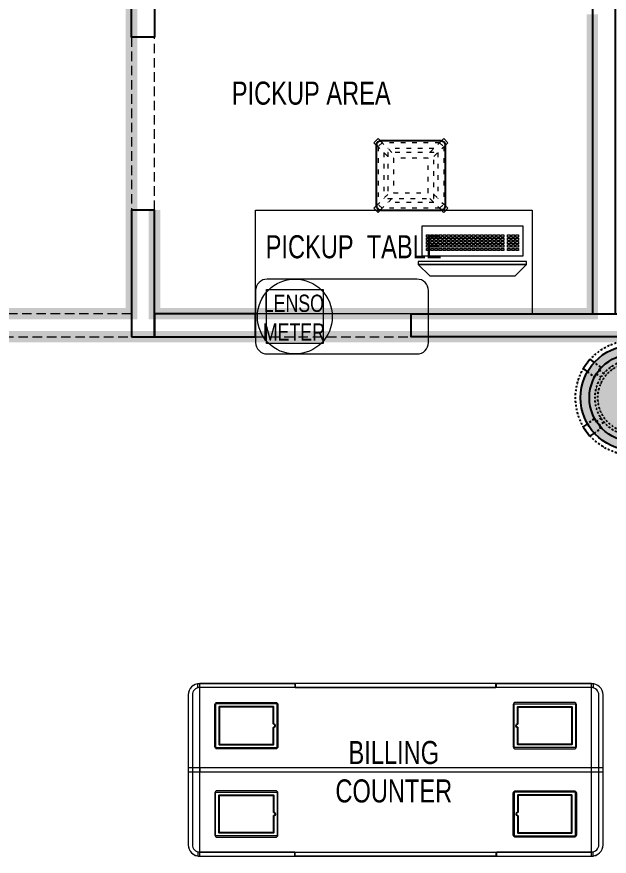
# Model space of a CAD drawing. Header units: feet. Extents: x 2962375 to 2970774, y -5767548 to -5746399.
# Drawn here: x 2964945 to 2967516, y -5757819 to -5754175 of the extents above; entities that cross this region are included whole.
import ezdxf

# ---------------------------------------------------------------- set-up
doc = ezdxf.new("R2010")
doc.units = ezdxf.units.FT
doc.header["$LTSCALE"] = 33
doc.header["$MEASUREMENT"] = 0
for name, pattern in [('a_p6_plan_L18$0$HIDDEN', [0.375, 0.25, -0.125]), ('ACAD_ISO03W100', [30, 12, -18]), ('DASHDOT2', [0.5, 0.25, -0.125, 0, -0.125]), ('HIDDENX2', [0.75, 0.5, -0.25])]:
    doc.linetypes.add(name, pattern=pattern)
for name, color, linetype, lineweight in [('HATCH', 9, 'Continuous', 9), ('LENS-CURTAIN', 5, 'a_p6_plan_L18$0$HIDDEN', 9), ('LENS-PARTITION', 21, 'Continuous', 25), ('LENS-TEXT', 31, 'Continuous', 5), ('LK-EQPMT', 3, 'Continuous', 18), ('LK-FF&E FLOOR', 1, 'Continuous', 9), ('LK-FF&E WALL', 1, 'Continuous', 9), ('LK-FLUTTED FINISH', 20, 'Continuous', 30), ('LK-IT', 3, 'Continuous', 18), ('LK-TILES FINISH', 251, 'Continuous', 5), ('LN-ELEVATION-1', 81, 'Continuous', 25), ('LN-ELEVATION-2', 103, 'Continuous', 20), ('LN-ELEVATION-3', 125, 'Continuous', 18), ('LN-ELEVATION-5', 167, 'Continuous', 5)]:
    doc.layers.add(name, color=color, linetype=linetype, lineweight=lineweight)
doc.styles.add('LK TXT', font='GILC____.TTF', dxfattribs={"height": 100})

# ---------------------------------------------------------------- blocks, each defined once
blk = doc.blocks.new('CLENS 600 TYPE 6')
at = {"layer": 'LN-ELEVATION-1', "ltscale": 0.5}
blk.add_lwpolyline([(130, -225), (-130, -225, -0.414214), (-150, -205), (-150, 55, -0.414214), (-130, 75), (130, 75, -0.414214), (150, 55), (150, -205, -0.414214)], format="xyb", close=True, dxfattribs=at)
at = {"layer": 'LN-ELEVATION-3', "linetype": 'ACAD_ISO03W100', "ltscale": 0.05}
for p, q in [((-100, 7.3), (-142.4, 49.7)), ((-142.4, -199.7), (-142.4, 49.7)), ((-82.3, 25), (-124.7, 67.4)), ((124.7, 67.4), (-124.7, 67.4)), ((99.7, 42.4), (-99.7, 42.4)), ((82.3, 25), (124.7, 67.4)), ((100, 7.3), (142.4, 49.7)), ((142.4, -199.7), (142.4, 49.7)), ((-117.4, -174.7), (-117.4, 24.7)), ((117.4, -174.7), (117.4, 24.7)), ((-100, -157.3), (-142.4, -199.7)), ((-82.3, -175), (-124.7, -217.4)), ((82.3, -175), (124.7, -217.4)), ((100, -157.3), (142.4, -199.7)), ((124.7, -217.4), (-124.7, -217.4)), ((99.7, -192.4), (-99.7, -192.4))]:
    blk.add_line(p, q, dxfattribs=at)
for points in [[(-132.2, 74.9), (-124.7, 67.4), (-142.4, 49.7), (-149.9, 57.2)], [(132.2, 74.9), (124.7, 67.4), (142.4, 49.7), (149.9, 57.2)], [(-132.2, -224.9), (-124.7, -217.4), (-142.4, -199.7), (-149.9, -207.2)], [(132.2, -224.9), (124.7, -217.4), (142.4, -199.7), (149.9, -207.2)]]:
    blk.add_lwpolyline(points, dxfattribs=at)
for points in [[(100, -175), (-100, -175), (-100, 25), (100, 25)], [(75, -150), (-75, -150), (-75, 0), (75, 0)]]:
    blk.add_lwpolyline(points, close=True, dxfattribs=at)
at = {"layer": 'LN-ELEVATION-5', "ltscale": 0.5}
for points in [[(-149.9, 57.2), (-160.1, 67.4), (-142.4, 85.1), (-132.2, 74.9)], [(149.9, 57.2), (160.1, 67.4), (142.4, 85.1), (132.2, 74.9)], [(-149.9, -207.2), (-160.1, -217.4), (-142.4, -235.1), (-132.2, -224.9)], [(149.9, -207.2), (160.1, -217.4), (142.4, -235.1), (132.2, -224.9)]]:
    blk.add_lwpolyline(points, dxfattribs=at)
blk = doc.blocks.new('*U24')
at = {"layer": 'LK-EQPMT', "ltscale": 12}
blk.add_lwpolyline([(6, 4.9), (-6, 4.9), (-6, -4.9), (6, -4.9)], close=True, dxfattribs=at)
blk = doc.blocks.new('*U25')
at = {"color": 0, "linetype": 'ByBlock', "lineweight": -2}
for p in [(0, 0), (18, 0), (35.9, 0), (53.9, 0), (71.8, 0), (89.8, 0), (107.8, 0), (125.7, 0), (143.7, 0), (161.6, 0), (179.6, 0), (197.6, 0), (215.5, 0), (233.5, 0), (251.4, 0), (269.4, 0), (287.4, 0), (305.3, 0), (323.3, 0), (0, -14.7), (0, -29.5), (18, -14.7), (18, -29.5), (35.9, -14.7), (35.9, -29.5), (53.9, -14.7), (53.9, -29.5), (71.8, -14.7), (71.8, -29.5), (89.8, -14.7), (89.8, -29.5), (107.8, -14.7), (107.8, -29.5), (125.7, -14.7), (125.7, -29.5), (143.7, -14.7), (143.7, -29.5), (161.6, -14.7), (161.6, -29.5), (179.6, -14.7), (179.6, -29.5), (197.6, -14.7), (197.6, -29.5), (215.5, -14.7), (215.5, -29.5), (233.5, -14.7), (233.5, -29.5), (251.4, -14.7), (251.4, -29.5), (269.4, -14.7), (269.4, -29.5), (287.4, -14.7), (287.4, -29.5), (305.3, -14.7), (305.3, -29.5), (323.3, -14.7), (323.3, -29.5), (0, -44.2), (0, -59), (18, -44.2), (18, -59), (35.9, -44.2), (35.9, -59), (53.9, -44.2), (53.9, -59), (71.8, -44.2), (71.8, -59), (89.8, -44.2), (89.8, -59), (107.8, -44.2), (107.8, -59), (125.7, -44.2), (125.7, -59), (143.7, -44.2), (143.7, -59), (161.6, -44.2), (161.6, -59), (179.6, -44.2), (179.6, -59), (197.6, -44.2), (197.6, -59), (215.5, -44.2), (215.5, -59), (233.5, -44.2), (233.5, -59), (251.4, -44.2), (251.4, -59), (269.4, -44.2), (269.4, -59), (287.4, -44.2), (287.4, -59), (305.3, -44.2), (305.3, -59), (323.3, -44.2), (323.3, -59)]:
    blk.add_blockref('*U24', p, dxfattribs=at)
blk = doc.blocks.new('*U22')
at = {"layer": 'LK-EQPMT', "ltscale": 12}
blk.add_lwpolyline([(6, 4.9), (-6, 4.9), (-6, -4.9), (6, -4.9)], close=True, dxfattribs=at)
blk = doc.blocks.new('*U23')
at = {"color": 0, "linetype": 'ByBlock', "lineweight": -2}
for p in [(0, 0), (18, 0), (35.9, 0), (0, -14.7), (0, -29.5), (18, -14.7), (18, -29.5), (35.9, -14.7), (35.9, -29.5), (0, -44.2), (0, -59), (18, -44.2), (18, -59), (35.9, -44.2), (35.9, -59)]:
    blk.add_blockref('*U22', p, dxfattribs=at)
blk = doc.blocks.new('*U17')
at = {"ltscale": 12}
blk.add_lwpolyline([(8, 0), (8, 129.1), (448, 129.1), (448, 0)], close=True, dxfattribs=at)
for name, p in [('*U25', (35.2, 101.6)), ('*U23', (386.6, 101.6))]:
    blk.add_blockref(name, p)
blk = doc.blocks.new('Pickup table PC')
at = {"layer": 'LN-ELEVATION-2', "ltscale": 0.5}
for points in [[(470, 50), (0, 50), (0, 62), (470, 62)], [(420, 0), (50, 0), (0, 50), (470, 50)]]:
    blk.add_lwpolyline(points, close=True, dxfattribs=at)
blk = doc.blocks.new('I-PAD Frame')
at = {"color": 3, "linetype": 'Continuous'}
blk.add_lwpolyline([(357868.7, -232321.1), (358122.7, -232321.1, 0.414214), (358132.7, -232311.1), (358132.7, -232129.1, 0.414214), (358122.7, -232119.1), (357868.7, -232119.1, 0.414214), (357858.7, -232129.1), (357858.7, -232311.1, 0.414214)], format="xyb", close=True, dxfattribs=at)
at = {"color": 3, "linetype": 'Continuous', "lineweight": 25}
blk.add_lwpolyline([(358113.2, -232229.7), (358113.2, -232302.1), (357878.2, -232302.1), (357878.2, -232138.1), (358113.2, -232138.1), (358113.2, -232210.6, 0.327538), (358114.6, -232212.5, -0.733799), (358114.6, -232227.8, 0.327538)], format="xyb", close=True, dxfattribs=at)
blk = doc.blocks.new('Billing Counter 1800')
at = {"color": 5, "linetype": 'HIDDENX2', "ltscale": 0.025}
for p, q in [((-850, -375), (-850, 375)), ((850, -375), (850, 375))]:
    blk.add_line(p, q, dxfattribs=at)
at = {"color": 0, "linetype": 'Continuous'}
for p, q in [((850, 375), (-850, 375)), ((900, -325), (900, 325)), ((-850, -375), (850, -375))]:
    blk.add_line(p, q, dxfattribs=at)
at = {"color": 2, "linetype": 'Continuous'}
blk.add_line((849, -375), (850, -375), dxfattribs=at)
at = {"color": 2, "linetype": 'HIDDENX2', "ltscale": 0.025}
for points in [[(-858, 375), (-437.4, 375), (-437.4, 358), (-858, 358)], [(435.3, 375), (-435.3, 375), (-435.3, 358), (435.3, 358)], [(437.3, 375), (857.9, 375), (857.9, 358), (437.3, 358)], [(-858, -375), (-437.4, -375), (-437.4, -358), (-858, -358)], [(435.3, -375), (-435.3, -375), (-435.3, -358), (435.3, -358)], [(437.3, -375), (857.9, -375), (857.9, -358), (437.3, -358)]]:
    blk.add_lwpolyline(points, close=True, dxfattribs=at)
at = {"color": 5, "linetype": 'Continuous'}
for points in [[(-780.9, 97.3), (-513.9, 97.3), (-513.9, 286.2), (-780.9, 286.2)], [(780.9, 97.3), (513.9, 97.3), (513.9, 286.2), (780.9, 286.2)], [(-780.9, -97.3), (-513.9, -97.3), (-513.9, -286.2), (-780.9, -286.2)], [(780.9, -97.3), (513.9, -97.3), (513.9, -286.2), (780.9, -286.2)]]:
    blk.add_lwpolyline(points, close=True, dxfattribs=at)
at = {"color": 5, "linetype": 'HIDDENX2', "ltscale": 0.025}
blk.add_lwpolyline([(850, 8.5), (-850, 8.5), (-850, -8.5), (850, -8.5)], close=True, dxfattribs=at)
at = {"color": 0, "linetype": 'Continuous'}
for centre, start, end in [((-850, 325), 90, 180), ((850, 325), 0, 90), ((850, -325), 270, 0)]:
    blk.add_arc(centre, 50, start, end, dxfattribs=at)
at = {"layer": 'LN-ELEVATION-2'}
blk.add_line((-900, 325), (-900, -325), dxfattribs=at)
for points in [[(850, 375), (-850, 375, 0.414214), (-900, 325), (-900, -325, 0.414214), (-850, -375), (850, -375, 0.414214), (900, -325), (900, 325, 0.414214)], [(850, 357), (-850, 357, 0.414214), (-882, 325), (-882, -325, 0.414214), (-850, -357), (850, -357, 0.414214), (882, -325), (882, 325, 0.414214)]]:
    blk.add_lwpolyline(points, format="xyb", close=True, dxfattribs=at)
blk.add_lwpolyline([(-900, -8.5), (900, -8.5), (900, 8.5), (-900, 8.5)], close=True, dxfattribs=at)
blk.add_arc((-850, -325), 50, 180, 270, dxfattribs=at)
at = {"color": 2, "linetype": 'Continuous', "xscale": -1, "rotation": 180}
blk.add_blockref('I-PAD Frame', (-358643.2, -232028.4), dxfattribs=at)
at = {"color": 2, "linetype": 'Continuous', "rotation": 180}
blk.add_blockref('I-PAD Frame', (358643.2, -232028.4), dxfattribs=at)
at = {"color": 2, "linetype": 'Continuous'}
blk.add_blockref('I-PAD Frame', (-358643.2, 232028.4), dxfattribs=at)
at = {"color": 2, "linetype": 'Continuous', "xscale": -1}
blk.add_blockref('I-PAD Frame', (358643.2, 232028.4), dxfattribs=at)
at = {"layer": 'LENS-TEXT', "color": 0, "linetype": 'Continuous', "ltscale": 3, "insert": (-7.9, -8.9), "char_height": 100, "attachment_point": 5, "style": 'LK TXT'}
blk.add_mtext_dynamic_manual_height_columns('BILLING COUNTER', width=353.056, gutter_width=0.5, heights=[0], dxfattribs=at)
blk = doc.blocks.new('DR STOOL')
at = {"layer": 'HATCH'}
h = blk.add_hatch(dxfattribs=at)
h.set_pattern_fill('ANSI36', color=250, angle=-90)
h.set_pattern_definition([(315, (-227.81, 917.3997), (6.173926, -1.683798), [7.9375, -1.5875, 0, -1.5875])])
edge = h.paths.add_edge_path()
edge.add_line((-190, 0), (-218.7, 0))
edge.add_arc((-218.7, 9.1), 9.12, 177.612, 270, ccw=False)
edge.add_arc((0, 0), 228, 2.388, 177.612, ccw=False)
edge.add_arc((218.7, 9.1), 9.12, -90, 2.388, ccw=False)
edge.add_line((218.7, 0), (190, 0))
edge.add_arc((0, 0), 190, 0, 180)
at = {"layer": 'LN-ELEVATION-1', "color": 1, "ltscale": 100}
for p, q in [((-165.3, 189), (-165.9, 185.1)), ((-165.9, 185.1), (-153.8, 168.3)), ((-128.6, 215.5), (-165.3, 189)), ((-124.7, 214.9), (-128.6, 215.5)), ((-112.7, 198.2), (-124.7, 214.9)), ((124.8, 215), (112.5, 198.3)), ((128.7, 215.6), (124.8, 215)), ((128.7, 215.6), (124.8, 215)), ((165.2, 188.9), (128.7, 215.6)), ((165.2, 188.9), (128.7, 215.6)), ((153.7, 168.4), (165.8, 185)), ((165.8, 185), (165.2, 188.9)), ((165.8, 185), (165.2, 188.9)), ((-191.3, -35.5), (-243, -52.2)), ((-187.9, -37.2), (-191.3, -35.5)), ((191.4, -35.3), (188.1, -37)), ((243, -52.2), (191.4, -35.3)), ((-243, -52.2), (-244.7, -55.8)), ((-244.7, -55.8), (-230.8, -98.7)), ((-184.1, -48.8), (-187.9, -37.2)), ((-173.9, -80.4), (-177.8, -68.2)), ((177.7, -68.6), (173.9, -80.2)), ((188.1, -37), (184.1, -49.2)), ((230.7, -98.7), (244.8, -55.8)), ((244.8, -55.8), (243, -52.2)), ((-230.8, -98.7), (-227.2, -100.6)), ((-227.2, -100.6), (-175.6, -83.8)), ((-175.6, -83.8), (-173.9, -80.4)), ((173.9, -80.2), (175.6, -83.6)), ((175.6, -83.6), (227.2, -100.5)), ((227.2, -100.5), (230.7, -98.7)), ((-22.7, -190.2), (-25.4, -192.9)), ((-25.4, -192.9), (-25.4, -247.2)), ((-10.5, -190.2), (-22.7, -190.2)), ((22.8, -190.2), (9.9, -190.2)), ((25.4, -192.9), (22.8, -190.2)), ((25.4, -247.2), (25.4, -192.9)), ((-25.4, -247.2), (-22.6, -250)), ((-22.6, -250), (22.6, -250)), ((22.6, -250), (25.4, -247.2))]:
    blk.add_line(p, q, dxfattribs=at)
at = {"layer": 'LN-ELEVATION-1', "linetype": 'DASHDOT2'}
for p, q in [((-92.9, 170.8), (-112.7, 198.2)), ((112.5, 198.3), (92.7, 171.1)), ((-153.8, 168.3), (-134.1, 141)), ((-130.4, 140.4), (-120, 148)), ((-120, 148), (-105.4, 127)), ((-103.5, 159.9), (-93.5, 167.1)), ((-88.2, 139.5), (-103.5, 159.9)), ((-93.5, 167.1), (-92.9, 170.8)), ((103.7, 159.8), (88.2, 139.4)), ((92.7, 171.1), (93.3, 167.4)), ((93.3, 167.4), (103.7, 159.8)), ((105.4, 126.9), (120.1, 147.8)), ((120.1, 147.8), (130, 140.6)), ((133.7, 141.2), (153.7, 168.4)), ((-134.1, 141), (-130.4, 140.4)), ((130, 140.6), (133.7, 141.2)), ((-160, -40.5), (-184.1, -48.8)), ((-177.8, -68.2), (-153.4, -60.7)), ((153.3, -61), (177.7, -68.6)), ((184.1, -49.2), (159.9, -40.8)), ((-10.9, -164.6), (-10.5, -190.2)), ((9.9, -190.2), (10.4, -164.7))]:
    blk.add_line(p, q, dxfattribs=at)
at = {"layer": 'LN-ELEVATION-1', "color": 1, "ltscale": 100}
blk.add_lwpolyline([(-190, 0), (-218.7, 0, -0.426474), (-227.8, 9.5, -0.959166), (227.8, 9.5, -0.426474), (218.7, 0), (190, 0)], format="xyb", dxfattribs=at)
at = {"layer": 'LN-ELEVATION-1', "linetype": 'DASHDOT2'}
for radius in [250, 165, 153]:
    blk.add_circle((0, 0), radius, dxfattribs=at)
at = {"layer": 'LN-ELEVATION-1', "color": 1, "ltscale": 100}
blk.add_circle((0, 0), 190, dxfattribs=at)

msp = doc.modelspace()

# ---------------------------------------------------------------- linework, layer by layer
at = {"layer": 'LENS-CURTAIN', "ltscale": 5}
for points in [[(2965442.6, -5754263.5), (2965442.6, -5755013.5), (2965542.6, -5755013.5), (2965542.6, -5754263.5)], [(2964642.6, -5755563.5), (2965442.6, -5755563.5), (2965442.6, -5755463.5), (2964642.6, -5755463.5)], [(2965981.7, -5755563.5), (2966731.7, -5755563.5), (2966731.7, -5755463.5), (2965981.7, -5755463.5)]]:
    msp.add_lwpolyline(points, close=True, dxfattribs=at)
at = {"layer": 'LENS-PARTITION'}
for points in [[(2965442.6, -5752213.5), (2965542.6, -5752213.5), (2965542.6, -5754263.5), (2965442.6, -5754263.5)], [(2967442.6, -5755463.5), (2967542.6, -5755463.5), (2967542.6, -5753713.5), (2967442.6, -5753713.5)], [(2965442.6, -5755563.5), (2965542.6, -5755563.5), (2965542.6, -5755013.5), (2965442.6, -5755013.5)], [(2965542.6, -5755563.5), (2965981.7, -5755563.5), (2965981.7, -5755463.5), (2965542.6, -5755463.5)], [(2969040.6, -5755563.5), (2966657, -5755563.5), (2966657, -5755463.5), (2969040.6, -5755463.5)]]:
    msp.add_lwpolyline(points, close=True, dxfattribs=at)
at = {"layer": 'LK-EQPMT'}
msp.add_lwpolyline([(2966028.8, -5755593.5), (2966028.8, -5755358.5), (2966274.8, -5755358.5), (2966274.8, -5755593.5)], close=True, dxfattribs=at)
at = {"layer": 'LK-FF&E WALL'}
msp.add_lwpolyline([(2967181.7, -5755463.5), (2965981.7, -5755463.5), (2965981.7, -5755013.5), (2967181.7, -5755013.5)], close=True, dxfattribs=at)
msp.add_lwpolyline([(2966731.7, -5755588.5), (2966731.7, -5755363.5, 0.414214), (2966681.7, -5755313.5), (2966031.7, -5755313.5, 0.414214), (2965981.7, -5755363.5), (2965981.7, -5755588.5, 0.414214), (2966031.7, -5755638.5), (2966681.7, -5755638.5, 0.414214)], format="xyb", close=True, dxfattribs=at)
msp.add_circle((2966151.8, -5755476), 162.5, dxfattribs=at)
at = {"layer": 'LK-FLUTTED FINISH', "linetype": 'ACAD_ISO03W100', "ltscale": 0.05, "const_width": 50}
msp.add_lwpolyline([(2969890.6, -5755563.5), (2962842.6, -5755563.5)], dxfattribs=at)
at = {"layer": 'LK-TILES FINISH', "color": 212, "linetype": 'ACAD_ISO03W100', "ltscale": 0.05, "const_width": 50}
for points in [[(2965242.6, -5752213.5), (2965442.6, -5752213.5), (2965442.6, -5755463.5), (2964642.6, -5755463.5), (2964642.6, -5752963.5), (2964442.6, -5752963.5), (2964442.6, -5752213.5)], [(2967442.6, -5754163.5), (2967442.6, -5755463.5), (2965542.6, -5755463.5), (2965542.6, -5755013.5)]]:
    msp.add_lwpolyline(points, dxfattribs=at)

# ---------------------------------------------------------------- block references
at = {"layer": 'LK-FF&E FLOOR', "rotation": 90}
msp.add_blockref('DR STOOL', (2967619.7, -5755828.5), dxfattribs=at)
at = {"layer": 'LK-FF&E FLOOR'}
msp.add_blockref('Billing Counter 1800', (2966589, -5757444), dxfattribs=at)
at = {"layer": 'LK-FF&E WALL', "xscale": -1, "rotation": 180}
msp.add_blockref('CLENS 600 TYPE 6', (2966655.2, -5754938.5), dxfattribs=at)
at = {"layer": 'LK-IT', "ltscale": 0.5, "xscale": -1, "rotation": 180}
msp.add_blockref('*U17', (2966694.1, -5755083.2), dxfattribs=at)
at = {"layer": 'LK-IT', "xscale": -1}
msp.add_blockref('Pickup table PC', (2967157.2, -5755299.4), dxfattribs=at)

# ---------------------------------------------------------------- texts
at = {"layer": 'LENS-TEXT', "color": 0, "linetype": 'Continuous', "ltscale": 3, "attachment_point": 5, "style": 'LK TXT'}
for s, width, gutter_width, insert, char_height in [(' PICKUP AREA', 1086.788, 1, (2966208.6, -5754506.8), 100), ('PICKUP  TABLE  ', 783.964, 1, (2966406.8, -5755173.7), 100), ('LENSO\\PMETER', 353.056, 0.5, (2966147.5, -5755480.9), 75)]:
    msp.add_mtext_dynamic_manual_height_columns(s, width=width, gutter_width=gutter_width, heights=[0], dxfattribs=dict(at, insert=insert, char_height=char_height))

doc.saveas('drawing.dxf')
